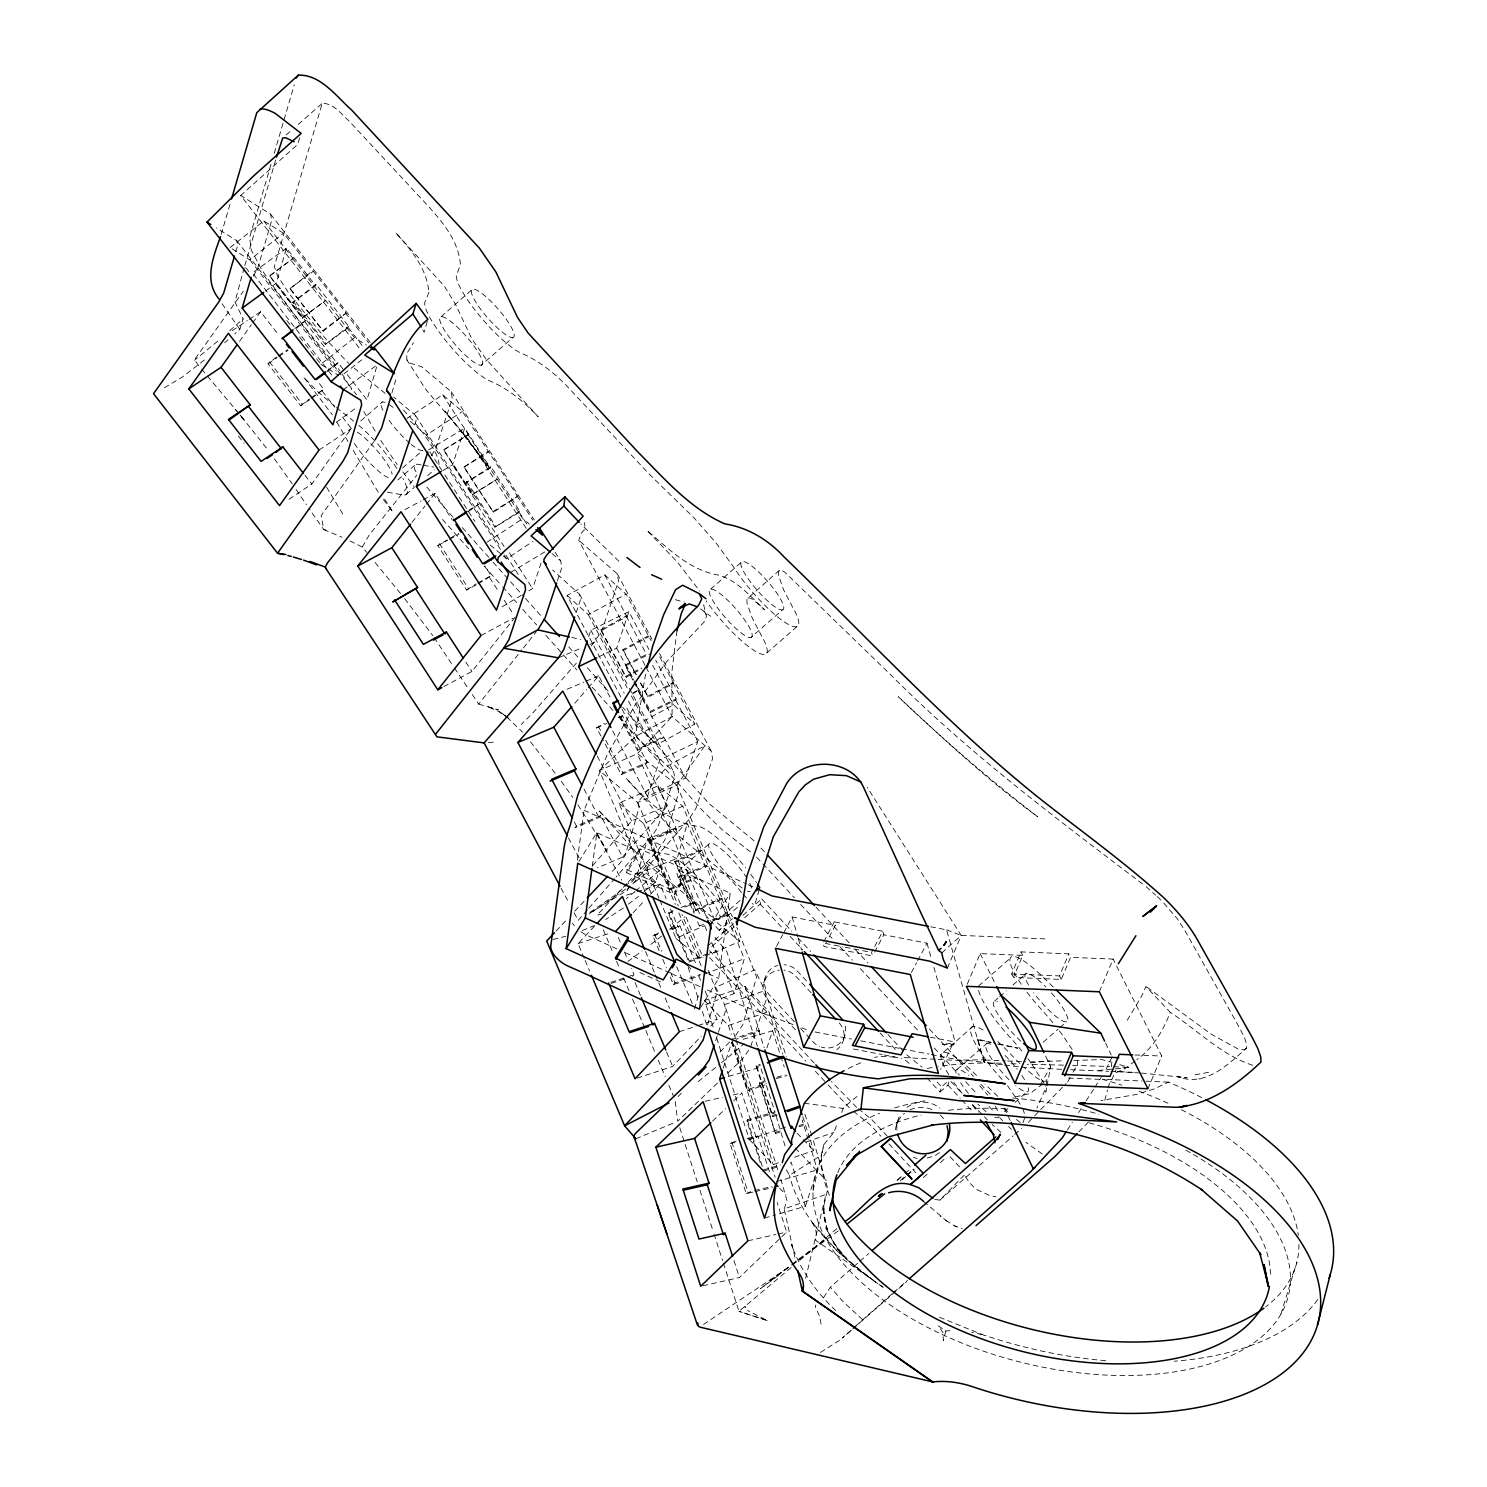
<?xml version="1.0" encoding="UTF-8"?>
<svg xmlns="http://www.w3.org/2000/svg" width="1487" height="1487" viewBox="0 0 1487 1487"><rect width="100%" height="100%" fill="white"/><g stroke="black" fill="none" stroke-linecap="round" stroke-linejoin="round"><path stroke-width="0.75" stroke-dasharray="5 3.75" d="M823.91 1205.567L823.612 1213.764L823.91 1205.567L827.813 1188.615L812.738 1138.596M1111.384 1066.83L1112.016 1060.398M1141.496 1073.056L1187.165 1077.796L1177.704 1076.681C1205.176 1087.313 1227.388 1065.082 1246.273 1048.372L1246.682 1044.469L1244.563 1037.777L1239.619 1027.963L1185.158 930.974L1177.165 918.576L1162.63 901.754M577.328 860.137L584.112 810.248L606.956 755.377L634.689 705.656L666.864 661.455L704.466 621.603L706.474 616.436L703.425 603.871M592.291 866.308L596.863 832.646L639.559 852.014L626.659 872.757L674.633 894.523L687.533 873.798L687.961 870.731L639.968 848.947L627.068 869.691L626.659 872.757M639.559 852.014L639.968 848.947M674.633 894.523L675.061 891.457L687.961 870.731M700.749 1007.257L718.667 978.465L730.229 893.167L687.533 873.798M1046.625 1087.945L1045.826 1092.183L1045.789 1088.521M1047.034 1085.826L1050.677 1066.718L1044.878 1054.599M676.92 630.86L671.789 672.533L672.143 716.511L637.477 753.612L599.391 770.545L651.641 894.468M829.504 1195.362A244.054 129.927 14.2 0 1 821.679 1155.009L823.817 1144.674L833.854 1132.443L837.757 1122.425M1045.807 1086.272L1047.424 1078.633L1046.216 1080.9A38.29 8.271 48.8 0 1 1035.51 1076.96L1024.023 1067.48M362.308 546.937L369.222 534.967L416.806 475.208M813.073 1190.604L823.817 1144.674M198.793 365.709L194.462 359.817L243.292 291.229M897.033 1123.428L897.33 1122.239L895.434 1129.544A26.617 25.744 16.3 0 1 904.505 1113.298M645.6 674.057L636.306 729.541L637.198 737.924L673.704 771.92L674.559 777.181L657.867 827.051L652.477 835.359L616.083 877.033M805.675 1278.244L825.954 1194.433L784.188 1208.894L796.01 1262.426M945.788 1331.051L943.371 1340.568L942.944 1332.501L938.204 1325.753L945.788 1331.051A53.755 28.625 14.2 0 1 949.84 1330.679M1104.767 1100.306L1107.592 1090.045M1108.168 1088.001L1109.86 1081.848M421.118 464.873L416.862 464.13L414.483 465.412L414.39 468.74L417.494 474.873M221.173 234.407L230.894 201.191M235.782 251.712L237.697 245.169L236.786 240.69L216.34 227.92M271.006 164.388L249.63 237.437L251.303 250.02L260.745 268.106L270.299 282.437L294.63 314.816L339.891 370.635M274.24 153.31L294.296 84.685M244.147 267.809L234.946 301.842L243.125 318.887L239.816 329.426L234.742 333.887M244.797 265.597L275.876 159.351M265.504 291.062L276.247 283.199L286.489 248.143L315.653 285.653L292.679 302.456L325.3 344.445L348.293 327.642L348.664 326.378L316.025 284.389L292.679 302.456M296.192 328.441L305.411 320.727L276.247 283.199M315.653 285.653L316.025 284.389M325.3 344.445L348.664 326.378M327.066 371.731L338.032 362.716L344.928 371.583M376.583 367.066L366.973 399.929L346.304 373.349M391.917 392.921L395.746 379.854M427.271 321.545L424.13 332.27L422.196 328.739M644.652 890.657L637.514 873.761L647.663 838.91L687.31 823.556L705.637 867.014L678.871 877.367L694.02 913.315M634.633 882.423L646.232 873.018L649.373 862.256L659.336 870.583L655.6 882.014L641.956 893.52M699.578 913.669L677.161 858.408L687.31 823.556M687.961 959.97L668.351 913.464L672.849 910.62M678.871 877.367L679.243 876.122L706.009 865.75L744.318 958.725L734.169 993.576L702.868 1005.695M705.637 867.014L706.009 865.75M703.5 924.394L699.373 925.992L699.745 924.747M694.522 1008.929L698.964 993.688M688.853 962.089L715.619 951.717L715.99 950.472L709.819 952.87M709.875 920.249L719.243 930.304A53.755 11.617 48.8 0 0 723.091 932.832L728.184 915.397L738.165 906.661M707.515 1024.971L716.976 992.498L708.444 970.286M759.132 889.895L754.671 905.137A53.755 11.617 48.8 0 1 752.143 903.538M744.615 917.758L760.154 904.133L761.679 898.91L791.66 931.122M926.977 1078.001L940.044 1092.034L941.568 1086.811L947.888 1081.272M940.044 1092.034L947.944 1085.12L949.468 1079.878M763.705 983.056L765.433 977.201M843.742 1039.004L844.802 1035.528M1280.92 1314.08L1296.906 1262.054M299.761 137.808L297.697 144.388L240.727 195.503L360.505 349.612M715.656 1040.658L725.693 1010.379L724.578 1004.58L715.619 987.275L754.727 969.896L765.024 990.584L786.381 1056.867M723.184 1068.261L731.697 1042.573L775.117 1177.239M750.786 1046.235L766.567 998.632L765.024 990.584L724.578 1004.58L735.266 1037.74M766.902 1047.963L772.571 1030.826L742.459 1039.487M760.21 1162.499L746.883 1121.161L747.329 1119.86L774.913 1111.941L760.508 1067.238L723.927 1077.74M779.764 1132.276L775.526 1133.484L759.392 1083.465L759.838 1082.146L764.076 1080.937M785.006 1145.864L774.913 1111.941M775.526 1133.484L759.838 1082.146M790.601 1163.28L791.047 1161.96L805.341 1206.31L773.073 1215.585M805.341 1206.31L817.404 1169.916L802.144 1119.897M784.188 1208.894L786.976 1200.492L780.861 1179.21M1023.056 1122.685L1024.859 1117.276M414.687 424.78L416.137 420.431L415.431 415.412L393.702 397.066M443.014 470.487L452.531 464.78L464.725 428.163L490.468 467.94L466.063 482.587L494.874 527.104L519.26 512.457L519.707 511.138L490.896 466.621L466.063 482.587M468.442 511.509L478.275 504.558L452.531 464.78M490.468 467.94L490.896 466.621M494.874 527.104L519.707 511.138M528.796 590.822L532.606 588.536L541.212 562.681M557.383 580.952L561.733 567.904L560.748 560.934L554.465 551.212M576.138 612.663L580.488 599.651L579.633 594.391L552.588 569.93M588.722 636.603L590.878 630.172L628.889 611.659L648.89 649.429M598.666 656.919L616.677 648.146L628.889 611.659M632.886 680.117L625.339 665.897L625.785 664.596L647.496 654.02M632.44 694.094L638.797 689.894L634.577 681.938M619.15 715.879L637.458 750.415L637.886 749.095L663.555 736.604L685.488 778.036L647.477 796.53L611.993 729.559M633.964 682.143L650.098 712.626L650.544 711.306L676.195 698.816L655.748 660.228M637.458 750.415L663.109 737.924L663.555 736.604M650.098 712.626L675.749 700.135L676.195 698.816M647.477 796.53L659.689 760.043L697.7 741.548L675.749 700.135M685.488 778.036L697.7 741.548M645.005 665.284L578.778 540.283L581.324 533.09L585.358 528.759L584.242 522.495M1044.989 1090.083L1036.922 1108.019M841.679 1112.406L843.241 1108.41A244.054 129.927 14.2 0 1 857.962 1095.845M1127.22 1020.268L1141.719 996.067L1145.957 986.457L1170.232 1012.331C1163.28 1030.491 1152.908 1048.261 1136.812 1059.636M947.423 968.111L961.215 935.416L867.218 787.311M967.238 984.264L980.175 953.613L1022.74 955.379L1013.428 977.442L1061.253 979.413L1070.566 957.349L1068.818 953.855L1020.993 951.884L1011.68 973.948L1013.428 977.442M930.676 926.754L946.55 929.84L982.219 1055.77L977.795 1039.264L991.104 1042.238M984.301 1062.35L982.349 1055.491L984.301 1062.35L963.725 1060.082L985.137 1059.729L984.208 1062.517L982.312 1063.038A244.054 129.927 14.2 0 0 938.613 1066.495M1061.253 979.413L1059.506 975.918L1068.818 953.855M1099.339 991.792L1113.131 959.096L1070.566 957.349M1111.756 1079.859L1115.993 1069.822M1147.927 1088.744L1161.719 1056.049L1113.131 959.096M933.873 967.349L955.156 1042.034L953.669 1044.822L942.089 1044.209A279.537 148.83 14.2 0 1 953.093 1043.391L940.62 1069.357M1001.383 1063.261A244.054 129.927 14.2 0 0 987.981 1063.001L984.19 1062.499L985.137 1059.729M1112.164 1056.848L1104.915 1071.644M589.911 913.222L627.031 890.36L629.54 885.527M776.511 946.383L782.775 934.617M783.816 932.665L792.162 916.996L835.322 925.379L826.103 942.684M834.3 921.81L823.054 942.981L824.058 946.531L872.572 955.955L871.549 952.405L882.813 931.234L834.3 921.81L835.322 925.379M874.616 952.108L883.817 934.784L882.813 931.234M911.345 972.572L916.568 962.777M917.609 960.806L926.996 943.167L883.817 934.784M253.366 276.154L257.734 268.218L271.731 220.299L270.504 214.072L240.727 195.503M1067.666 1081.923L1071.978 1074.172M1073.056 1072.239L1077.387 1064.506L1077.369 1060.826M1040.342 1084.841L1050.677 1066.718M431.453 455.617L435.598 448.795L452.271 398.758L451.286 391.769L421.62 366.713L409.743 363.014L406.936 359.947L406.62 353.794L413.498 342.716M578.945 861.438L596.863 832.646M711.139 923.892L730.229 893.167M1067.331 1130.064L1072.35 1122.276M1078.614 1112.536L1081.105 1108.633M1086.123 1100.845L1093.651 1089.172M1094.897 1087.22L1101.161 1077.48M591.343 645.971L601.807 631.008L618.499 581.138L617.309 573.852L578.778 540.283M823.538 1297.631L830.341 1287.184L858.241 1262.723M735.619 1035.51L742.756 1024.766L756.623 977.145L736.808 927.423M631.566 882.219L649.373 862.256M239.5 341.378L251.359 324.705M252.678 322.846L260.578 311.731L278.645 334.947M309.686 399.724L300.634 405.784L267.995 363.795L276.675 356.954M300.634 405.784L309.296 398.944M311.508 398.516L323.794 389.241L318.125 381.936M289.017 499.279L311.768 484.056L351.304 428.46L340.281 414.278M373.888 441.527L321.155 515.673L323.738 529.558L342.047 537.253M627.031 890.36L688.388 820.062L695.879 808.538L712.57 758.686L711.381 751.381L672.143 716.511L635.785 736.325L599.391 770.545L637.7 802.497L676.827 785.136L705.005 745.619L667.328 766.158L637.7 802.497L639.075 807.72L625.209 855.341L620.06 863.092L610.692 873.036M1142.536 883.929C1055.919 818.203 968.502 752.905 891.568 675.656L784.876 572.253A21.004 4.535 48.8 0 0 780.991 570.264L778.537 571.305L778.593 575.581L783.612 589.837L792.422 606.863A53.755 11.617 48.8 0 1 784.523 622.031A53.755 11.617 48.8 0 1 734.559 568.369L716.028 542.885L694.076 517.959L648.499 473.405L569.781 389.129C556.175 374.464 540.357 361.49 521.9 353.46A53.755 11.617 48.8 0 1 477.011 312.586A53.755 11.617 48.8 0 1 457.364 272.827L460.412 264.667C458.647 240.857 442.475 221.898 427.178 204.964L348.739 120.689C341.192 113.979 333.255 102.938 322.196 103.402L274.333 266.415L277.604 275.931L289.333 293.943L326.638 339.947L348.423 363.237M748.779 1050.175L742.292 1059.134L725.73 1075.064M412.029 522.346L425.003 506.063M426.453 504.242L435.096 493.387L452.252 519.911M476.212 584.911L466.602 590.06L437.81 545.543L458.554 533.275M466.602 590.06L475.84 583.982M478.126 583.871L491.193 575.729L484.929 566.045M443.832 686.566L471.918 671.455L515.171 617.142M472.308 694.615L478.684 704.113L521.937 649.8M523.368 647.979L536.342 631.678M779.411 570.32L746.976 599.001L747.013 603.276L752.032 617.514L760.842 634.54A53.755 11.617 48.8 0 1 754.745 650.86A53.755 11.617 48.8 0 1 706.213 600.897M576.361 663.109L532.959 712.831L521.231 724.466M574.781 703.221L586.752 689.503M588.239 687.793L598.722 675.804L611.361 699.652M600.897 735.991L596.584 727.868L604.261 723.425M620.841 717.552L622.458 715.693L647.198 762.422L645.581 764.262L621.343 774.578L601.975 738.017M600.692 815.675L576.454 825.991L574.837 827.85L599.075 817.534L600.692 815.675L622.644 857.088L597.291 867.888M621.343 774.578L622.96 772.72L647.198 762.422M592.7 865.527L631.603 820.954L667.533 805.675L645.581 764.262M622.644 857.088L667.533 805.675M587.291 910.007L578.183 920.434L573.908 912.367M588.796 908.278L614.577 878.761M556.082 931.066L566.993 919.449M574.8 911.159L584.168 901.215M626.64 883.743L597.123 915.1L601.417 914.226M628.183 882.088L657.7 850.731L664.856 839.988L678.723 792.367L676.827 785.136L637.477 753.612L706.845 918.148M584.298 958.409L578.053 943.613L595.469 925.118M633.127 912.758L644.206 900.992M650.525 894.263L660.024 884.17L666.139 898.65M659.169 950.751L652.942 935.955L658.76 932.869M632.44 976.401L634.02 974.71L631.417 968.502M671.994 929.71L679.949 925.918L695.99 963.985M673.444 984.58L675.024 982.888L700.451 974.543L698.853 976.253L673.444 984.58L669.875 976.123M637.142 1078.112L672.7 1066.439L701.195 1036.16M710.693 1026.067L717.031 1019.338L704.039 988.558M678.128 1096.57L681.25 1093.28M720.08 1052.015L732.515 1038.8M934.821 1199.433L939.914 1200.102L965.193 1174.117A10.744 2.323 48.8 0 0 969.078 1181.942A10.744 2.323 48.8 0 0 977.944 1190.12L989.394 1195.362L996.011 1196.812M1028.316 1122.369L1033.037 1117.499M1034.599 1115.882L1066.086 1083.54M1078.818 1131.942L1088.261 1122.239M717.44 1083.019L677.7 1121.254L675.024 1099.878M712.515 1121.198L725.544 1108.651M733.704 1100.808L741.846 1092.982L756.251 1137.685L747.552 1139.655M752.794 1192.146L746.251 1193.615L730.136 1143.577L736.177 1140.957M756.251 1137.685L757.961 1136.049L769.876 1173.02M746.251 1193.615L752.31 1190.994M702.868 1285.772L739.429 1277.519L780.155 1238.336M781.79 1236.756L786.679 1232.054L777.143 1202.5M891.958 1293.932L854.579 1327.092M635.172 877.126L617.031 893.743L589.28 912.814M941.884 952.851L961.215 935.416L1044.896 938.873M851.27 1330.084L842.33 1338.04L851.047 1330.4M721.214 928.576L719.243 930.304L732.533 918.65M286.192 134.964L291.34 130.466M298.199 124.443L322.196 103.402M229.593 330.746L243.125 318.887M224.593 342.772L227.976 339.817M441.081 316.75L472.662 289.054M360.783 420.933L382.401 401.992M481.286 365.189A31.71 6.859 48.8 0 0 457.829 327.549A31.71 6.859 48.8 0 0 444.446 330.151A31.71 6.859 48.8 0 0 481.286 365.189L512.866 337.512A31.71 6.859 48.8 0 0 489.39 299.872A31.71 6.859 48.8 0 0 476.026 302.474A31.71 6.859 48.8 0 0 512.866 337.512M402.661 467.922L422.587 450.449A31.71 6.859 48.8 0 1 411.248 444.409M397.865 479.966L414.483 465.412M406.044 494.558L414.353 487.271M427.643 475.617L434.278 469.799M710.637 589.149L742.217 561.473M750.842 637.588A31.71 6.859 48.8 0 0 727.385 599.949A31.71 6.859 48.8 0 0 714.002 602.57A31.71 6.859 48.8 0 0 750.842 637.588L782.422 609.912A31.71 6.859 48.8 0 0 758.946 572.272A31.71 6.859 48.8 0 0 745.582 574.874A31.71 6.859 48.8 0 0 782.422 609.912M766.79 652.997L798.352 625.321M659.336 870.583L636.566 890.155M678.444 870.787L710.024 843.092M718.649 919.226A31.71 6.859 48.8 0 0 695.191 881.587A31.71 6.859 48.8 0 0 681.808 884.189A31.71 6.859 48.8 0 0 718.649 919.226L740.266 900.286M723.091 932.832L734.727 922.628M742.924 915.341L761.679 898.91M711.808 946.531L734.243 926.847M978.576 986.011L1010.138 958.334M994.691 1001.03L998.019 998.112M999.673 996.662L1006.327 990.844M1012.963 985.007L1026.253 973.353M943.278 1052.461L972.888 1026.513M957.312 1069.283L986.922 1043.335M1043.205 1042.201L1058.149 1029.097M1059.822 1027.629L1066.458 1021.811M897.516 1180.102L902.683 1175.585M902.219 1179.656L905.602 1176.7M907.293 1175.213L914.059 1169.284M923.315 1177.518L928.408 1173.076M940.249 1162.685L945.323 1158.224M1004.487 1111.625L1007.963 1108.577M1014.933 1102.462L1027.127 1091.774M859.988 1261.199L868.705 1253.56M939.914 1200.102L1013.093 1135.956M1014.785 1134.451L1021.625 1128.466M893.687 1292.426L907.479 1280.307M852.794 1328.876L906.866 1281.459M708.091 945.788L724.188 931.773M217.697 341.155L194.593 360.244M905.081 1173.392L911.271 1168.057M1042.87 1083.8L1030.212 1093.465L1012.982 1097.499M896.958 1180.418L901.996 1176.068M836.846 1228.652L798.129 1261.664M900.155 1180.734L905.323 1176.366M907.033 1174.916L913.91 1169.098M791.158 1267.519L738.983 1311.367L723.295 1262.742M204.388 360.04L182.083 377.196L161.73 389.352M634.819 891.624L626.417 898.501M661.696 936.067L649.261 945.62M670.581 928.65L684.782 916.773M721.418 1062.796L744.243 1043.744M698.184 1081.607L719.634 1064.246M230.113 247.548L263.831 220.931L283.515 233.236L346.025 313.199L323.274 331.155L289.928 288.72L312.679 270.764M232.084 248.794L249.816 259.853L283.515 233.236M269.519 275.987L292.976 258.459L269.519 275.987L302.158 317.976L325.616 300.448L354.538 337.679L366.36 345.058M289.928 288.72L313.385 271.21M302.158 317.976L325.616 300.448M322.567 330.709L346.025 313.199M316.582 358.813L320.839 364.278L354.538 337.679M344.092 373.795L363.609 358.367M703.537 1324.415L790.452 1266.162M838.24 1230.92L792.292 1264.842M628.369 904.17L638.555 896.382M625.674 889.114L589.224 913.966M1135.083 1060.937L1124.748 1068.67L1114.488 1073.465M770.08 1280.642L790.359 1265.53M792.199 1264.154L825.359 1239.414L760.359 1288.746L779.876 1274.378M627.904 961.438L642.142 950.899M286.489 248.143L252.455 273.013L333.255 376.992M294.798 328.478L305.411 320.727M327.437 370.467L338.032 362.716M343.162 389.761L375.43 366.174M336.508 422.196L356.211 407.791M623.276 908.074L605.711 919.486M939.542 1152.592L934.561 1155.957L924.877 1158.689M232.158 330.746L247.325 320.597M249.221 319.333L260.578 311.731M278.478 355.728L287.549 349.668M267.995 363.795L277.065 357.735M278.868 356.527L287.939 350.467M311.118 397.735L323.794 389.241M319.073 450.022L351.304 428.46M839.486 1340.345L816.791 1354.769M406.862 418.479L442.736 394.854L462.383 411.434L517.625 496.323L493.424 512.272L463.907 467.16L488.108 451.212M410.152 421.249L426.509 435.059L462.383 411.434M443.554 449.985L468.479 434.632L443.554 449.985L472.364 494.502L497.271 479.149L522.811 518.61L529.353 524.13M463.907 467.16L488.833 451.806M472.364 494.502L497.271 479.149M492.717 511.677L517.625 496.323M486.937 542.235L522.811 518.61M503.312 556.045L506.584 558.815L533.015 541.398M786.4 1169.786L789.467 1175.269L821.679 1155.009M428.591 449.855L464.725 428.163M468.888 510.19L478.275 504.558M510.561 572.458L544.8 551.919M502.178 606.789L521.193 595.376M1246.273 1048.372L1243.727 1049.878L1238.151 1049.06L1211.161 1034.116L1145.957 986.457M620.86 696.92L567.105 595.469L604.781 574.911L626.046 594.149L651.083 640.637M567.105 595.469L588.35 614.689L626.046 594.149M600.711 629.837L626.139 615.971L626.901 616.659L601.473 630.525L600.711 629.837L625.451 676.566L626.231 677.254L641.882 668.722M635.637 674.131L622.718 649.745L648.165 635.897M622.718 649.745L623.481 650.451L648.927 636.585M625.451 676.566L641.101 668.016M647.477 696.474L672.905 682.607L673.685 683.295L648.239 697.161L639.949 682.254M635.916 725.34L673.592 704.801L694.857 724.02L657.18 744.559L635.916 725.34L625.172 705.042M405.003 509.576L421.044 500.952M423.051 499.855L435.096 493.387M437.81 545.543L447.401 540.394M449.316 539.353L458.907 534.186M477.755 582.941L491.193 575.729M481.063 635.488L513.164 618.22M625.339 665.897L651.009 653.406M632.867 692.775L638.797 689.894M1201.719 1097.629A279.537 148.83 14.2 0 0 1168.447 1082.146L1154.024 1089.004L1136.18 1094.506L1101.012 1100.566M659.038 898.241L618.964 803.184L658.09 785.824L682.756 806.196L722.459 899.003L696.065 910.732L674.67 861.363L701.065 849.635M618.964 803.184L643.629 823.556L682.756 806.196M649.113 840.267L675.507 828.538L676.399 829.263L650.005 840.991L649.113 840.267L669.615 888.891L670.507 889.616L696.901 877.888L715.08 920.992L739.745 941.364L710.916 954.171M674.67 861.363L675.563 862.107L701.957 850.378M669.615 888.891L696.009 877.163L696.901 877.888M695.173 909.988L721.567 898.26L722.459 899.003M659.931 900.341L675.953 938.371L704.782 925.565M558.406 657.83L581.659 647.942M590.097 644.336L594.335 642.533M567.03 689.28L583.926 682.087M586.045 681.195L598.722 675.804M618.406 717.422L622.458 715.693M596.584 727.868L606.696 723.556M635.804 1138.745L675.6 1122.127M582.235 930.583L594.447 925.546M637.514 873.761L677.161 858.408M681.083 907.423L695.488 901.847M668.351 913.464L674.54 911.066M684.819 907.089L695.117 903.092M712.087 919.951L726.511 914.375M713.779 920.416L726.139 915.639M707.756 953.669L689.225 960.844L668.722 912.219M704.671 974.078L744.318 958.725M713.091 1026.959L704.541 1000.472L744.987 986.476L768.872 1011.513L782.59 1054.079M704.541 1000.472L728.426 1025.491L768.872 1011.513M731.232 1039.729L758.537 1030.287L759.392 1031.179L736.307 1039.171M777.162 1115.138L772.961 1116.588L772.106 1115.678L755.972 1065.659L760.173 1064.209M755.972 1065.659L756.827 1066.551L761.028 1065.101M731.939 1041.904L747.366 1089.767L766.27 1083.224M747.366 1089.767L748.221 1090.659L765.024 1084.841M772.106 1115.678L776.307 1114.228M716.641 1038L749.374 1139.562L787.701 1126.291M806.326 1141.96L833.854 1132.443M749.374 1139.562L773.259 1164.581L779.634 1162.369M794.541 1157.221L813.705 1150.585L810.285 1140.027M626.566 895.155L634.93 892.404M637.031 891.717L660.024 884.17M578.053 943.613L609.428 933.316M669.354 929.394L679.949 925.918M652.942 935.955L659.299 933.873M610.729 982.349L625.562 977.498M627.681 976.792L634.02 974.71M611.25 983.353L623.964 979.189M679.373 1031.699L696.102 1026.216M698.202 1025.528L717.031 1019.338M776.809 1077.276L785.303 1074.841M759.392 1083.465L765.768 1081.625M776.381 1078.577L786.995 1075.529M746.883 1121.161L774.485 1113.243M775.954 1132.183L780.21 1130.956M799.3 1125.473L803.556 1124.246M798.872 1126.774L803.11 1125.566M763.444 1169.879L780.433 1165.009M763.017 1171.198L777.868 1166.923M776.53 1181.645L817.404 1169.916M764.467 1218.057L770.917 1216.199M553.052 939.449L565.711 936.327M705.284 1101.235L722.496 1097.35M733.24 1094.915L741.846 1092.982M747.069 1138.503L757.961 1136.049M730.136 1143.577L736.66 1142.109M754.485 1190.511L771.902 1186.57M754.968 1191.645L772.385 1187.704M747.961 1240.809L775.917 1234.489M778.073 1234.006L786.679 1232.054M1195.028 1074.841L1209.284 1072.22M1119.785 1064.673A279.537 148.83 14.2 0 1 1128.726 1067.462L1095.863 1070.752M1030.249 1062.908L1049.673 1060.789M488.349 742.552L496.788 741.864M747.831 597.997L749.411 597.941A21.004 4.535 48.8 0 1 753.296 599.93L764.485 609.67C750.47 596.547 737.385 580.302 718.091 575.004C689.373 570.116 668.053 548.313 646.845 530.264L677.403 562.105L699.596 590.952M1030.045 1061.904L1064.748 1060.77M1073.986 1060.473L1101.737 1059.562A279.537 148.83 14.2 0 1 1110.789 1062.034M1063.54 1065.138L1027.089 1064.283M1072.647 1065.324L1109.637 1066.476M1011.067 1063.744L1017.926 1063.967M1011.68 973.948L1059.506 975.918M1134.934 1054.952L1161.719 1056.049M985.268 1060.027L1005.416 1060.863M1007.647 1060.956L1025.565 1061.718M1061.681 1069.339L1020.677 1067.071M1070.807 1069.711L1108.763 1071.291M1110.919 1071.365L1136.7 1072.443M1068.484 1078.075L1104.934 1079.562M1168.447 1082.146L1144.284 1081.105M1106.588 1079.432L1142.072 1081.012M1113.875 1066.699L1128.726 1067.462M894.932 1057.071L879.021 1056.216A279.537 148.83 14.2 0 0 874.635 1057.629M904.04 1057.554L935.881 1059.264M938.167 1059.395L963.186 1060.733L931.271 1054.543M1117.35 1071.644L1139.302 1072.926M1002.442 1064.785L984.208 1062.517L983.725 1061.067M1004.729 1065.082L1018.391 1066.792M804.318 1103.242L843.241 1108.41M423.237 465.264L433.869 467.122M387.419 492.197L402.308 494.799A53.755 11.617 48.8 0 0 402.884 478.386M825.248 943.409L831.865 944.691M834.077 945.119L842.887 946.829M845.099 947.256L851.716 948.539M853.91 948.966L860.527 950.267M862.739 950.695L869.337 951.977M930.267 1037.201L955.156 1042.034M815.006 1031.959L851.475 1039.041M860.601 1040.807L899.356 1048.335M901.642 1048.781L928.985 1054.097M853.408 1048.986L882.07 1054.562M884.282 1054.989L901.903 1058.409M325.932 529.985L323.738 529.558L309.017 508.535M977.535 1039.859L995.398 1043.558M997.628 1044.023L1017.74 1048.186L993.316 1042.74M571.714 637.477L580.766 639.503M675.34 599.689L684.28 602.086M1198.764 1078.744L1200.065 1079.097M945.713 1220.269L954.524 1225.864L962.256 1228.485M478.684 704.113L498.405 709.894L486.955 706.399L498.888 711.585L508.573 718.165M913.408 1157.388L917.107 1158.503M767.125 1320.512L738.983 1311.367L767.125 1320.512L747.496 1310.456M1252.742 1065.287C1221.273 1055.008 1197.407 1030.026 1170.232 1012.331M793.091 1024.599L741.009 1005.212L705.266 988.985M801.772 1027.833L808.277 1030.268M946.55 929.84L961.215 935.416M939.524 1317.278L985.137 1335.698A53.755 28.625 14.2 0 0 971.81 1332.203M584.112 810.248L746.307 883.854M748.407 884.802L756.827 888.631M627.068 869.691L675.061 891.457M708.537 973.855L718.667 978.465M616.919 948.892L587.477 935.527A21.506 11.636 31.9 0 1 578.108 929.524M625.339 952.721L669.503 972.758M671.604 973.706L703.147 988.037M639.875 972.554L662.812 982.963M954.524 1225.864L955.565 1226.366M955.937 1226.533L957.015 1227.035M349.947 540.896L362.438 547.123L366.713 552.346M823.798 1208.373L824.058 1216.533L827.85 1232.593L823.686 1211.199C823.891 1226.961 832.2 1241.199 841.307 1253.541L833.984 1243.355L825.787 1227.611L833.984 1243.355L846.586 1258.745L837.051 1248.727L851.847 1263.969L873.798 1280.511A279.537 148.83 14.2 0 1 789.467 1175.269M1042.275 1153.986L1025.863 1142.313M320.839 364.278L338.571 375.356M700.563 608.871L710.693 616.269M499.372 711.771L503.907 714.689M873.724 1280.772L883.166 1287.129M882.962 1287.222L815.378 1240.065A53.755 28.625 14.2 0 0 811.549 1221.682L837.33 1251.143L871.01 1278.876M1020.342 1122.536L1015.249 1118.689M750.415 851.847L722.738 830.229L702.831 810.917L615.358 713.128M503.591 714.485L508.461 718.091M923.613 1201.459L946.959 1221.199M940.081 1216.031L941.159 1216.831M385.207 393.423L351.601 366.044M334.687 406.211L316.861 390.914L303.515 376.973L332.4 414.892M336.415 407.568L353.627 421.1M506.993 717.143L522.569 732.18M906.866 1054.896L922.014 1067.127M905.341 1060.138L912.07 1065.566M856.679 1107.369L831.4 1081.569M858.371 1108.726L871.81 1119.618L886.94 1135.864M853.445 1111.291L870.267 1124.878L880.862 1136.254M675.953 938.371L700.637 958.743L681.92 914.393M552.012 553.554L560.748 560.934M490.227 545.004L501.677 554.67M1000.9 1132.369L992.164 1124.469M1146.142 886.717L1155.678 895.155M997.74 1096.309L984.989 1084.172M703.983 611.027L706.362 614.782M835.638 1310.493C816.066 1292.203 800.378 1269.842 791.474 1244.507L793.277 1250.065M655.6 882.014L646.232 873.018M1019.952 1063.577L1009.729 1053.261A53.755 11.617 48.8 0 0 995.862 1039.822M618.815 561.175L580.804 523.982M1008.539 1126.477L1011.439 1129.284M1157.276 896.568L1161.291 900.453M1053.261 987.089L1040.881 975.044A53.755 11.617 48.8 0 0 1011.457 956.792A53.755 11.617 48.8 0 0 1021.606 984.766M754.021 840.731L709.002 803.556L622.737 707.422M1004.338 1108.54L1009.283 1113.41M988.967 1106.477L993.52 1111.217M999.617 1117.536L1002.666 1120.678M972.405 1104.358L982.963 1115.306M984.487 1116.886L987.498 1120.008M797.088 1133.187L801.623 1137.927M803.129 1139.507L813.705 1150.585M795.192 1148.001L826.27 1180.566M990.23 1094.246L979.729 1083.131M779.634 1188.15L785.861 1194.693M862.609 1319.657L843.371 1301.961L830.341 1287.184M760.972 848.092L765.693 853.166M816.066 907.274L849.114 942.795M855.397 949.561L867.999 963.074M929.375 1029.023L973.446 1076.384M756.604 857.163L761.325 862.218M762.887 863.91L794.337 897.702M800.619 904.449L832.051 938.223M839.913 946.68L852.497 960.193M860.341 968.632L918.52 1031.123M934.226 1048.019L959.375 1075.045M965.676 1081.793L976.68 1093.614M951.011 1081.532L961.754 1093.075M947.944 1085.12L960.249 1098.354M961.792 1100.008L972.572 1111.588M937.219 1082.127L941.568 1086.811M797.98 937.907L810.601 951.476M887.925 1034.562L903.706 1051.513M760.154 904.133L783.816 929.579M790.136 936.364L802.757 949.914M880.081 1033.019L895.862 1049.971M741.455 892.572C721.455 865.081 690.414 849.783 667.886 825.006L626.046 778.129C645.414 798.891 667.18 822.162 696.734 826.196A53.755 11.617 48.8 0 1 745.73 867.85M742.998 894.245L747.682 899.263M806.493 980.881L797.144 970.844A18.811 18.197 16.3 0 0 784.114 964.747M811.177 992.796L795.619 976.085A18.811 18.197 16.3 0 0 784.002 970.119M950.174 1156.83L960.342 1167.741M708.314 918.576C688.723 891.772 658.239 877.014 636.362 852.664L598.22 809.932C616.696 829.04 637.458 850.397 665.154 853.873A53.755 11.617 48.8 0 1 694.764 874.114A53.755 11.617 48.8 0 1 728.184 915.397M794.411 1021.811L769.522 995.063A18.811 18.197 16.3 0 1 777.664 965.472M800.638 1028.502L813.092 1041.867A18.811 18.197 16.3 0 0 819.746 1046.513M795.452 1029.803L767.998 1000.305L764.225 994.245A18.811 18.197 14.1 0 1 763.054 987.294A18.811 18.197 16.3 0 1 779.578 970.044M709.578 950.528L814.3 1063.168M888.966 1143.912L915.732 1172.667M709.634 957.665L805.898 1061.105M815.378 1071.272L826.419 1083.149M827.999 1084.841L850.081 1108.577M452.977 517.216L424.483 484.409M462.234 527.588L491.546 560.45M493.089 562.179L523.963 596.752M525.506 598.48L540.933 615.767M568.722 646.901L577.978 657.273M587.235 667.644L610.376 693.593M442.513 519.465L468.758 548.87M484.186 566.157L501.156 585.172M502.699 586.9L516.602 602.477M522.773 609.391L536.658 624.949M545.915 635.321L576.789 669.912M592.216 687.198L613.815 711.399M972.479 1105.399L978.353 1112.034M687.496 965.305L691.938 970.36M207.362 375.988L237.009 411.323M1007.554 1085.659L1021.941 1106.756M240.987 416.081L244.965 420.84L238.217 412.698M201.656 369.129L205.931 374.278M714.95 937.368L726.864 951.68L757.366 1046.29M235.522 409.445L239.927 414.799M241.396 416.583L268.18 450.245M375.114 562.495L400.486 593.462M530.431 741.79L556.231 774.578M270.504 214.072L370.263 342.456M345.319 312.753L368.739 342.884M348.293 327.642L363.441 347.14M263.831 220.931L292.976 258.459M292.27 258.013L324.909 300.002M290.634 289.166L323.274 331.155M293.051 301.192L325.672 343.181M270.225 276.433L302.865 318.422M305.039 321.991L337.679 363.98M236.786 240.69L336.564 369.073M337.995 370.914L356.527 394.761M249.816 259.853L336.285 371.118M245.708 267.623L249.965 273.088M286.824 320.504L291.08 325.988M299.575 336.936L303.831 342.4M305.244 344.222L309.5 349.687M310.913 351.527L315.17 356.992M322.382 391.23L334.779 407.196M269.426 361.806L302.047 403.795M304.872 475.189L311.768 484.056M238.385 436.007L244.054 443.312M404.65 598.648L432.847 635.655M402.791 471.881L414.018 486.472M561.287 781.307L572.792 797.441M383.33 499.446L392.903 512.104L382.828 496.416M274.426 458.832L292.288 483.87M239.816 329.426L221.228 302.53M577.941 804.839L607.105 850.973L595.822 831.456L621.659 880.192M380.709 440.338L397.178 464.576M296.099 489.483L306.434 504.725M434.111 637.551L453.219 666.083M454.483 667.979L467.215 686.994M378.311 492.29L351.322 447.271M451.286 391.769L534.335 520.097M516.918 495.729L532.736 520.153M519.26 512.457L527.773 525.617M442.736 394.854L468.479 434.632M467.773 434.037L496.565 478.554M526.194 528.331L472.476 445.319L486.546 465.617L462.327 432.55L489.465 467.922L444.948 411.137L470.022 441.583L425.691 389.297L406.936 359.947M464.613 467.754L493.424 512.272M466.509 481.268L495.301 525.785M444.26 450.58L473.07 495.097M509.502 552.829L532.606 588.536M477.829 505.877L504.13 546.528M415.431 415.412L500.97 547.625M506.008 555.394L519.855 576.789M426.509 435.059L502.829 553.015M504.093 554.948L506.584 558.815M429.836 451.788L443.591 473.052M444.855 474.985L474.873 521.398M489.632 577.681L498.145 590.822M504.223 600.228L512.736 613.387M439.371 543.591L468.163 588.108M465.84 662.05L471.918 671.455M1072.146 1049.376L1061.96 1034.301A71.06 15.353 48.8 0 0 1058.242 1029.394M342.177 373.925L351.527 389.538M326.62 487.253L344.464 516.788M375.152 431.081L363.051 410.189M336.805 422.066L350.207 445.338M1043.948 1083.391L1030.398 1061.997A71.06 15.353 48.8 0 0 1027.926 1058.725M617.309 573.852L651.919 639.15M659.485 653.425L711.381 751.381M659.689 656.901L673.685 683.295M672.905 682.607L694.857 724.02M604.781 574.911L626.901 616.659M652.7 665.358L673.592 704.801M626.139 615.971L646.585 654.559M646.083 667.328L672.143 716.511M623.481 650.451L636.399 674.819M640.711 682.942L648.239 697.161M625.785 664.596L633.313 678.797M634.391 680.842L650.544 711.306M616.677 648.146L633.536 679.949M638.351 691.213L663.109 737.924M601.473 630.525L626.231 677.254M579.633 594.391L628.295 686.213M629.373 688.258L673.704 771.92M588.35 614.689L627.068 687.737M631.362 695.86L657.18 744.559M590.878 630.172L624.205 693.072M628.499 701.195L659.689 760.043M620.674 716.604L637.886 749.095M598.202 726.009L601.436 732.106M605.729 740.229L622.96 772.72M597.198 756.028L631.603 820.954M584.019 789.095L599.075 817.534M574.298 821.939L576.454 825.991M568.443 837.887L580.265 860.192M561.082 888.148L568.573 902.274M622.049 709.262L637.198 737.924M1020.993 951.884L1022.74 955.379M980.175 953.613L995.677 984.561M1105.566 1043.056L1111.217 1054.878M1004.227 1108.038L1010.138 1120.399M676.827 785.136L732.347 916.81M721.567 898.26L739.745 941.364M658.09 785.824L676.399 829.263M675.507 828.538L696.009 877.163M715.99 950.472L734.169 993.576M704.931 926.364L706.715 930.583M712.05 943.26L715.619 951.717M675.563 862.107L696.065 910.732M679.243 876.122L694.392 912.051M697.589 921.773L699.373 925.992M637.7 802.497L681.585 906.568M686.065 917.182L703.072 957.535M643.629 823.556L678.369 905.936M650.005 840.991L670.507 889.616M647.663 838.91L675.284 904.393M678.834 912.832L701.102 965.639M670.507 909.003L678.351 927.628M698.853 976.253L700.581 980.342M676.697 966.68L693.63 1006.811M654.522 934.264L661.659 951.178M670.581 972.312L675.024 982.888M662.737 959.208L666.306 967.665M645.525 951.438L654.447 972.554M655.321 974.673L661.566 989.45M665.117 997.907L669.578 1008.465M618.332 937.479L620.934 943.669M624.428 951.959L627.049 958.167M666.641 1052.071L672.7 1066.439M635.116 982.74L640.451 995.435M603.313 929.803L613.053 952.907M616.603 961.29L619.261 967.591M623.685 978.093L629.001 990.695M632.533 999.097L644.93 1028.484M645.823 1030.584L655.544 1053.688M658.202 1059.989L665.284 1076.774M668.834 1085.175L673.258 1095.677M585.172 960.509L589.633 971.067M953.093 1043.391L953.669 1044.822M804.895 1114.302L812.014 1136.384M802.813 1116.793L809.616 1137.927M772.571 1030.826L780.136 1054.246M780.805 1056.383L784.244 1067.015M744.987 986.476L759.392 1031.179M758.537 1030.287L764.151 1047.684M756.827 1066.551L772.961 1116.588M735.972 1039.952L778.017 1170.362M728.426 1025.491L731.269 1034.339M734.82 1045.361L773.259 1164.581M732.106 1040.621L748.221 1090.659M747.329 1119.86L762.757 1167.704M688.202 967.517L698.128 998.316M702.384 1011.513L707.347 1026.904M731.827 1141.942L747.961 1191.979M733.983 1260.623L739.429 1277.519M679.782 1127.741L697.199 1181.756M699.987 1190.399L713.332 1231.794M714.039 1234.006L722.589 1260.53M1022.852 1108.633L1024.357 1113.354M926.996 943.167L931.364 958.557M792.162 916.996L797.794 936.754M798.407 938.966L801.549 949.951M977.795 1039.264L978.725 1042.796M821.066 1324.118L819.709 1316.497L815.341 1306.98A10.985 3.922 50 0 1 815.861 1305.028M1317.742 1299.638A279.537 148.83 14.2 0 1 1174.302 1361.2M1105.677 1360.698A279.537 148.83 14.2 0 1 985.212 1335.456M848.333 1068.521A279.537 148.83 14.2 0 1 864.059 1061.495M1298.913 1244.452A244.054 129.927 14.2 0 1 1265.734 1306.831M927.293 1068.447A244.054 129.927 14.2 0 1 934.04 1067.22M1102.164 1079.246A244.054 129.927 14.2 0 1 1121.83 1085.194M1139.079 1091.235A244.054 129.927 14.2 0 1 1170.697 1104.506M1181.329 1109.692A244.054 129.927 14.2 0 1 1298.281 1235.325M962.033 1093.261A53.755 11.617 48.8 0 1 952.963 1081.123M948.687 1074.618A53.755 11.617 48.8 0 1 944.505 1052.368A53.755 11.617 48.8 0 1 977.015 1075.975M998.836 1116.514A31.71 6.859 48.8 0 1 994.84 1117.295M986.178 1111.7A31.71 6.859 48.8 0 1 977.981 1104.172M968.409 1093.428A31.71 6.859 48.8 0 1 960.676 1082.703M956.141 1073.279A31.71 6.859 48.8 0 1 968.669 1075.305M979.673 1085.789A31.71 6.859 48.8 0 1 987.703 1095.176M995.268 1106.161A31.71 6.859 48.8 0 1 998.688 1113.744M403.46 410.115A53.755 11.617 48.8 0 1 437.606 466.881M1052.926 1022.74A71.06 15.353 48.8 0 0 1041.216 1009.245A53.755 11.617 48.8 0 1 1024.004 988.186M1051.402 992.926A31.71 6.859 48.8 0 1 1065.919 1021.848A31.71 6.859 48.8 0 1 1033.688 992.758M1028.502 984.914A31.71 6.859 48.8 0 1 1027.22 973.334A31.71 6.859 48.8 0 1 1045.807 986.922M409.947 443.33A31.71 6.859 48.8 0 1 387.661 418.33M382.81 410.152A31.71 6.859 48.8 0 1 385.077 402.419M388.943 404.483A31.71 6.859 48.8 0 1 393.739 408.014M574.391 925.788A21.506 11.636 31.9 0 1 572.458 923.167M845.211 1026.104A18.811 18.197 16.3 0 1 821.289 1047.071M896.921 1130.194A26.617 25.744 16.3 0 1 900.23 1114.822M906.94 1107.369A26.617 25.744 16.3 0 1 940.007 1108.187M1002.071 1079.432A53.755 11.617 48.8 0 1 971.94 1036.327A53.755 11.617 48.8 0 1 983.632 1030.435M978.613 990.472A53.755 11.617 48.8 0 0 1009.654 1036.922A71.06 15.353 48.8 0 1 1024.078 1053.781M1020.9 1041.197A31.71 6.859 48.8 0 1 997.201 1013.056A31.71 6.859 48.8 0 1 997.368 1001.476M388.33 477.68A31.71 6.859 48.8 0 1 354.185 443.089M349.501 430.895A31.71 6.859 48.8 0 1 350.82 429.669M357.382 432.159A31.71 6.859 48.8 0 1 392.196 474.13M358.85 425.375A53.755 11.617 48.8 0 1 397.271 469.074M750.656 874.207A53.755 11.617 48.8 0 1 756.493 882.516M750.229 891.549A31.71 6.859 48.8 0 1 747.533 891.122M742.162 888.036A31.71 6.859 48.8 0 1 712.905 855.731A31.71 6.859 48.8 0 1 716.344 845.434A31.71 6.859 48.8 0 1 745.954 876.698M749.801 883.39A31.71 6.859 48.8 0 1 751.548 890.341M1028.298 1087.778A31.71 6.859 48.8 0 1 1015.77 1085.752M1008.985 1079.636A31.71 6.859 48.8 0 1 987.071 1050.9A31.71 6.859 48.8 0 1 993.465 1045.826M1005.045 1055.491A31.71 6.859 48.8 0 1 1017.294 1069.227M1021.848 1075.436A31.71 6.859 48.8 0 1 1026.699 1083.614M839.17 1022.889A18.811 18.179 16.7 0 1 836.846 1049.636M909.932 1109.897A26.617 25.744 16.3 0 1 933.074 1110.045M940.193 1114.953A26.617 25.744 16.3 0 1 944.301 1119.934M1185.845 1150.139A244.054 129.927 14.2 0 1 1241.31 1350.642A244.054 129.927 14.2 0 1 896.271 1309.099A244.054 129.927 14.2 0 1 879.579 1113.261M894.486 1108.001A244.054 129.927 14.2 0 1 927.405 1100.436M1012.87 1098.038A244.054 129.927 14.2 0 1 1098.893 1114.246M837.72 1172.63A223.626 119.053 14.2 0 1 921.141 1115.064M948.539 1110.287A223.626 119.053 14.2 0 1 1008.446 1109.005M1089.19 1122.815A223.626 119.053 14.2 0 1 1270.381 1277.686M428.851 292.344L425.784 300.523A53.755 11.617 48.8 0 0 445.449 340.263A53.755 11.617 48.8 0 0 490.338 381.137C508.796 389.185 524.614 402.141 538.201 416.825L486.286 359.445L471.955 339.055L455.691 304.593L444.464 286.322L395.598 232.641C410.914 249.574 427.066 268.534 428.851 292.344M1037.703 816.772L1035.528 815.118C987.777 778.036 941.94 738.519 898.26 696.715C943.074 738.574 988.056 780.601 1037.703 816.772M745.229 1307.463L745.061 1306.404L745.229 1307.463"/><path stroke-width="1.5" d="M736.994 924.691L737.719 919.338L736.994 924.691L736.325 921.494L737.013 923.985M791.065 1128.168A257.567 53.96 -17.9 0 1 791.474 1127.295L791.549 1126.365L795.582 1131.607M550.283 552.086L531.082 535.878L563.926 506.063L564.967 496.844L583.146 516.231L546.956 554.725L543.982 559.242L544.038 561.77L620.971 707.217M231.526 198.979L256.786 112.659L298.329 75.149C320.634 74.294 336.564 96.692 351.787 110.205L479.353 248.05L495.859 271.954L517.513 317.4L528.108 333.032L637.142 451.212C663.797 477.996 689.559 508.331 724.82 523.87C748.035 527.513 768.389 539.93 784.151 557.03C867.925 637.793 947.015 724.057 1037.907 797.088C1079.971 830.341 1123.819 861.605 1163.615 897.609C1176.682 910.248 1188.615 924.208 1197.574 940.081L1252.017 1037.071L1257.816 1048.465L1260.697 1056.681L1260.939 1062.034C1238.039 1084.004 1208.819 1105.045 1176.124 1107.313L1078.447 1103.28A283.831 160.429 22.9 0 1 1119.191 1119.767A279.537 148.83 14.2 0 1 1310.567 1341.646A279.537 148.83 14.2 0 1 972.219 1386.609A53.755 28.625 14.2 0 0 932.869 1381.943L802.441 1290.976A53.755 28.625 14.2 0 0 798.631 1272.593A279.537 148.83 14.2 0 1 860.973 1109.023L863.371 1087.796L909.932 1078.763L962.963 1078.372L1005.398 1083.763C963.446 1077.48 920.565 1071.16 878.334 1078.856C766.883 1066.532 669.317 1010.565 568.369 966.253A21.506 11.636 31.9 0 1 550.841 945.267L563.982 848.408A53.867 10.688 -65.6 0 1 570.357 824.783L577.607 795.731C604.912 725.228 644.075 658.629 698.425 605.544L701.771 598.926L699.318 593.685L682.663 585.227L675.618 589.651L663.63 614.782L652.737 645.934L647.235 667.551M830.805 1203.243L829.858 1210.622L836.122 1180.102L859.635 1151.254M566.175 948.65L577.755 863.352L711.139 923.892L699.559 1009.171L566.175 948.65L585.283 917.925L591.975 868.557M616.008 959.301L627.737 940.453L628.146 937.386L585.283 917.925M676.92 630.86L681.213 613.666L685.34 604.112M932.869 1381.943L700.767 1327.315L698.37 1326.367L697.793 1323.021M932.795 1382.241L802.367 1291.255L803.519 1286.738M1317.519 1324.861L1330.382 1274.173M738.091 918.762L742.385 903.91L746.92 875.955L763.76 826.772L786.549 783.742C803.259 756.474 850.229 757.924 863.668 787.552L921.029 913.204L938.632 950.397L941.884 952.851A21.506 9.777 -87.6 0 0 944.487 962.219L947.423 968.111L929.877 961.197L755.266 927.293L734.336 917.814L738.091 918.762L756.827 888.631L773.259 836.921L798.779 791.92L805.489 784.746L813.686 779.169L829.783 774.69L846.456 775.675L861.252 782.162M946.977 1141.217L948.241 1131.551L947.033 1125.733M220.522 236.619C213.347 256.879 203.403 280.43 219.165 299.203M234.5 256.061L223.682 293.106L218.979 301.675L153.533 393.683L277.549 553.238L283.794 554.595M276.526 157.139L282.753 137.975L285.764 137.752L294.11 141.767M340.337 386.1L343.162 389.761L332.921 424.817L242.195 308.088L251.173 277.4M293.032 329.779L282.065 338.776L292.66 331.025M390.653 397.289L381.731 427.791L375.207 439.669M706.269 1029.301L703.109 1040.119L697.961 1047.852L624.614 1125.789L635.804 1138.745A43.067 9.015 -17.9 0 1 636.25 1132.648L703.593 1067.87L709.187 1060.138L714.206 1044.989M881.401 1146.328L911.94 1179.135L881.308 1146.663L890.62 1138.243L923.297 1173.336L910.453 1184.563C882.572 1177.035 865.025 1207.797 845.564 1221.162M782.311 1162.481L784.653 1154.507L791.753 1144.6L791.549 1139.934L804.318 1103.242A279.537 148.83 14.2 0 1 844.096 1070.714M374.538 347.958L394.501 373.646L364.743 355.058L412.884 313.999L416.211 303.404L427.884 319.408C406.025 337.047 397.233 365.058 386.471 389.873L497.717 561.64L524.874 584.558L525.58 589.595L508.926 639.633L503.684 648.22L435.914 733.797M326.415 568.777L325.3 567.03L327.493 562.885L394.222 479.074L399.464 470.487L412.512 431.304M775.824 1183.801L764.467 1218.057L719.634 1078.967L722.478 1070.398M501.156 561.993L508.666 573.61L496.472 610.209L416.397 486.472L427.866 452.011M467.011 511.324L453.442 520.506L466.565 512.625M556.658 583.146L545.06 617.96L537.792 629.875L503.684 648.22L558.406 657.83L563.796 649.522L574.688 616.993M610.915 727.533L578.666 666.641L587.291 640.897M617.086 700.47L612.7 703.686L618.629 700.805M790.972 1128.001L791.549 1126.365M1014.97 1083.242L966.383 986.309L1099.339 991.792L1147.927 1088.744L1014.97 1083.242L1028.762 1050.565L996.699 986.624M1028.762 1050.565L1071.495 1052.331L1062.183 1074.395L1110.008 1076.365L1119.321 1054.302L1132.704 1054.859M1064.785 1075.863L1073.242 1055.807L1071.495 1052.331M997.703 1139.618L1000.286 1134.265A32.249 2.881 -42.4 0 1 973.334 1161.83L872.2 1250.493M803.631 1047.201L775.47 948.334L910.304 974.524L938.464 1073.391L803.631 1047.201L820.322 1015.844L802.162 952.145M820.322 1015.844L863.65 1024.264L852.404 1045.435L900.899 1054.859L912.163 1033.688L928 1036.774M855.453 1045.138L864.672 1027.833L863.65 1024.264M628.146 937.386L615.265 958.111L663.239 979.896L676.139 959.152L706.511 972.944M672.198 967.87L674.54 964.115M1118.298 963.799L1135.919 935.751M1066.086 1131.997L1062.313 1137.852L1030.621 1171.793L909.208 1278.801M188.812 388.888L228.366 333.292L319.073 450.022L279.537 505.617L188.812 388.888L221.043 367.326L236.861 345.096M228.831 420.189L250.206 404.854L221.043 367.326M275.969 452.476L282.827 446.844L303.497 473.424M296.248 78.049L298.329 75.149M357.735 566.064L400.988 511.732L481.063 635.488L437.81 689.801L357.735 566.064L391.843 547.699L410.579 524.168M417.587 587.477L392.996 601.826L417.587 587.477L391.843 547.699M463.405 658.295L446.397 631.994L444.836 633.945L416.025 589.428M855.415 1155.827L856.865 1154.154L846.698 1165.362M325.932 568.517L436.936 736.846L484.13 742.905L558.406 657.83M567.365 835.843L517.904 742.496L562.792 691.083L596.12 753.983M517.904 742.496L553.833 727.217L571.789 706.641M550.078 781.121L574.335 770.805L575.952 768.965L553.833 727.217M847.107 1165.046L856.289 1155.046M554.521 932.721L546.714 941.011L624.614 1125.789L668.983 1102.982M587.291 897.906L607.57 876.345M597.049 923.427L622.384 896.531L644.652 949.338M615.711 931.271L631.547 914.449M665.786 1050.026L654.522 1023.335L652.942 1025.026L641.343 997.554M698.332 1075.12L706.102 1066.867M1150.492 912.126L1156.644 905.806L1142.852 916.42L1156.421 906.011M1077.239 1133.559L1054.934 1156.458L975.992 1225.66M286.006 554.558L277.549 553.238L342.977 461.23L347.679 452.661L361.694 404.743L360.802 400.263L331.043 381.676L207.028 222.121L252.957 176.544L301.136 133.421L275.411 113.514A97.845 21.153 48.8 0 0 259.909 109.257M655.879 1147.183L703.147 1101.718L747.961 1240.809L700.712 1286.255L655.879 1147.183L694.596 1138.429L710.879 1122.759M683.351 1190.176L707.292 1184.767L709.002 1183.132L694.596 1138.429M732.608 1256.403L725.117 1233.169L723.425 1234.805L707.292 1184.767M331.043 381.676L416.211 303.404M564.967 496.844L504.056 551.435L498.145 557.569L497.717 561.64M756.437 890.639L759.764 887.72A53.755 11.617 48.8 0 0 757.645 884.3M914.524 1165.102L925.769 1155.25M995.825 1136.83L965.379 1163.522L950.379 1149.563L910.453 1184.563L918.854 1187.797L932.925 1198.243M881.308 1146.663L889.969 1139.116M881.828 1193.448L878.445 1196.329L882.051 1193.671M884.691 1193.801L847.33 1223.838M685.042 603.908L679.169 608.796L684.894 604.038M938.632 950.397L941.104 948.316M679.169 608.796L684.262 604.67M242.195 308.088L263.701 292.381M325.672 371.769L315.058 379.52L282.418 337.53M316.452 379.482L325.3 373.014M680.079 608.109L689.132 603.926L697.143 606.715M250.206 404.854L228.44 419.408L261.08 461.398L282.827 446.844M266.916 458.535L272.344 454.892M416.397 486.472L441.119 471.639M495.822 555.822L482.68 563.703L453.87 519.205M484.111 563.908L493.498 558.276M853.482 1156.942L887.739 1137.09L932.907 1125.008L931.42 1125.176C1025.751 1113.466 1123.447 1137.667 1202.481 1190.195L1201.329 1189.396L1237.556 1221.013L1260.846 1254.675L1259.712 1252.816L1268.43 1285.995L1264.043 1264.47M446.397 631.994L423.367 644.373L394.557 599.874M433.312 640.135L442.922 634.986M437.81 689.801L441.825 687.645M578.666 666.641L596.677 657.886M575.952 768.965L551.696 779.281L572.142 817.869M1184.34 1106.495L1180.288 1106.979L1186.979 1105.399M768.575 1061.29L783.277 1056.216M767.329 1062.926L782.032 1057.833M784.708 1111.328L799.411 1106.235L800.266 1107.146L784.132 1057.108M787.664 1111.495L798.166 1107.871M654.522 1023.335L629.113 1031.681L608.611 983.056M629.633 1032.666L648.704 1026.42M719.634 1078.967L723.927 1077.74M709.002 1183.132L682.868 1189.042L699.002 1239.061L725.117 1233.169M888.65 1192.778C900.825 1189.191 914.505 1192.686 923.613 1201.459M1080.714 1103.038L1085.268 1102.555M1011.123 1122.443L1032.777 1167.741L1034.766 1167.778M1073.242 1055.807L1118.782 1057.685M860.973 1109.023L965.026 1114.283A244.054 129.927 14.2 0 1 1023.13 1117.22L1116.756 1121.941L1030.714 1110.343A245.578 138.811 22.9 0 0 959.45 1100.733L863.371 1087.796M1000.249 994.654A53.755 11.617 48.8 0 1 1009.32 1002.721L1029.432 1022.294L1100.845 1033.205L1104.618 1041.086M928.408 926.327L771.957 895.936L756.827 888.631M864.672 1027.833L913.167 1037.238M537.792 629.875L569.447 636.975M287.865 555.562L291.229 556.38M293.292 557.012L301.508 559.521M309.928 561.454L325.3 567.03M303.571 560.153L316.619 564.893M651.603 574.707L661.678 579.242M627.737 940.453L675.711 962.219M207.028 222.121L210.745 224.444M370.3 347.512L374.241 349.965L371.49 346.434M699.318 593.685L705.953 598.703M626.956 557.569L640.005 567.514M1032.777 1167.741L1033.818 1168.596M387.01 391.416L390.356 394.241M535.915 529.651L542.458 535.19L537.588 527.662M1100.845 1033.205L1056.365 990.1M791.753 1144.6L791.642 1144.507A21.506 2.491 70.7 0 1 781.474 1121.086L758.073 1048.484M544.038 561.77L546.361 564.149M687.496 965.305L676.864 954.301L652.533 896.605M791.474 1127.295L789.82 1125.566L764.857 1049.859M579.279 522.383L563.926 506.063M778.073 1186.514L751.567 1158.373A21.506 1.747 71.1 0 1 742.087 1134.711L708.054 1029.116M767.273 854.858L814.486 905.583M871.14 966.457L926.234 1025.64M980.268 1119.86L994.134 1134.748M813.761 954.858L886.364 1032.852M804.337 951.624L878.52 1031.309M809.597 984.227L840.713 1017.647A18.811 18.197 16.3 0 1 842.701 1020.212M812.738 994.468L836.066 1019.543M815.843 1064.841L829.858 1079.897M544.019 619.224L559.447 636.529M286.322 344.259L289.147 347.921M291.991 351.564L303.348 366.174M248.775 406.843L281.415 448.832M412.884 313.999L421.23 326.973M985.788 1121.514L993.26 1134.6L994.952 1142.815M539.353 527.885L553.201 549.261M455.933 524.391L460.951 532.123M464.706 537.941L468.461 543.74M472.215 549.539L477.234 557.29M613.146 702.384L618.518 712.533M613.778 705.73L617.012 711.827M574.335 770.805L581.863 785.024M484.13 742.905L560.023 886.14M1029.432 1022.294L1043.911 1052.592M707.756 920.286L711.362 928.817M645.525 892.758L674.931 962.461M671.362 1012.684L679.373 1031.699L635.061 1078.8L591.417 975.305M666.882 1233.857L634.354 1137.704M697.366 1324.917L657.124 1204.898M799.411 1106.235L802.125 1114.692M797.831 1270.66L802.367 1291.255M1263.969 1264.712L1268.132 1286.515M1205.715 1099.692A279.537 148.83 14.2 0 1 1329.043 1278.262M390.412 397.698A53.755 11.617 48.8 0 1 394.055 400.914M949.431 1123.837A26.617 25.744 16.3 0 1 929.078 1153.243A26.617 25.744 16.3 0 1 897.665 1134.153M1006.03 1007.071A31.71 6.859 48.8 0 1 1034.469 1041.328A31.71 6.859 48.8 0 1 1023.539 1043.446M1263.894 1308.207A244.054 129.927 14.2 0 1 1030.826 1329.118A244.054 129.927 14.2 0 1 832.311 1201.273M1269.433 1286.571A223.626 119.053 14.2 0 1 1020.621 1350.995A223.626 119.053 14.2 0 1 836.902 1174.73M946.141 941.847L943.985 945.249L946.141 941.847M887.832 1191.979L887.832 1191.979M1013.837 1100.622L963.725 1095.436L1013.837 1100.622"/></g></svg>
